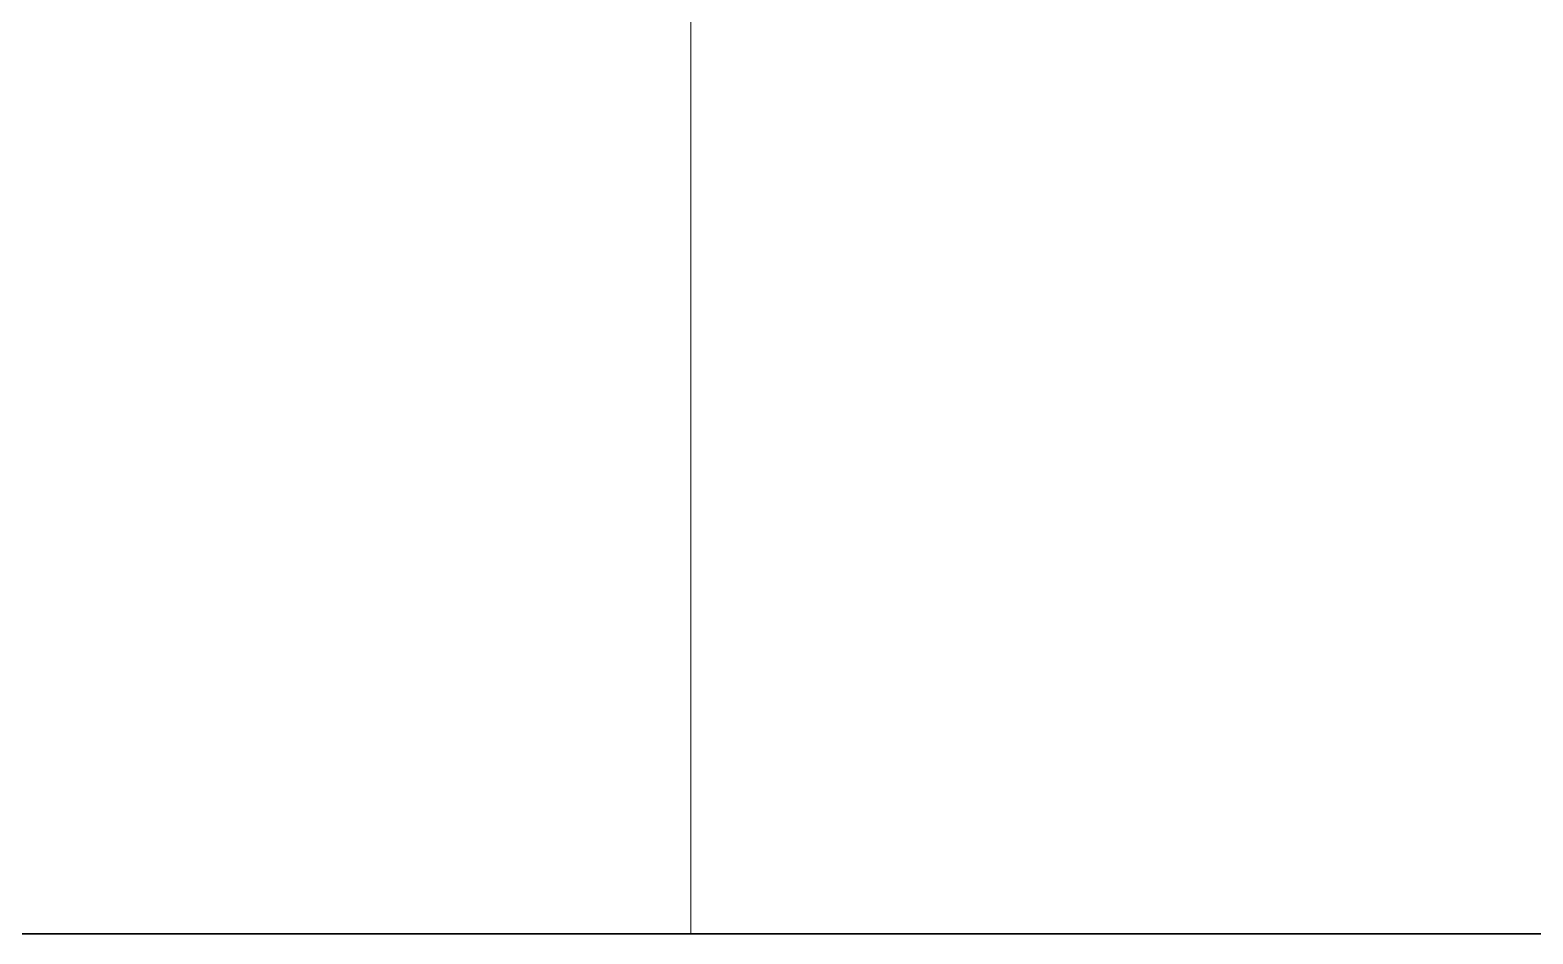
# Model space of a CAD drawing. Header units: millimetres. Extents: x 0 to 145404, y 0 to 194550.
# Drawn here: x 39625 to 39738.7, y 60346.1 to 60414.5 of the extents above; entities that cross this region are included whole.
import ezdxf

# ---------------------------------------------------------------- set-up
doc = ezdxf.new("R2010")
doc.units = ezdxf.units.MM
for name, color, linetype, lineweight in [('АР - детали окон', 152, 'Continuous', 0), ('АР - Наружная стена', 144, 'Continuous', 30), ('АР - Окна', 150, 'Continuous', 9)]:
    doc.layers.add(name, color=color, linetype=linetype, lineweight=lineweight)

# ---------------------------------------------------------------- blocks, each defined once
blk = doc.blocks.new('блок балконный дверной с проходом 750мм')
at = {"layer": 'АР - детали окон', "color": 251}
blk.add_lwpolyline([(-950.000098820652, 79.99791722252277), (-900.000098820652, 79.99791722252277), (-900.000098820652, 149.9979172225228), (-50.00009882065217, 149.9979172225228), (-50.00009882065217, 79.99791722252277), (-9.882065216970659e-05, 79.99791722252277), (-9.882065216970659e-05, -250.0020827774772), (-950.000098820652, -250.0020827774771)], close=True, dxfattribs=at)
blk = doc.blocks.new('Квартира 1С 4250 тип 8')
at = {"layer": 'АР - Наружная стена'}
blk.add_lwpolyline([(0, -6150), (-4450, -6150), (-4450, -6550), (0, -6550)], close=True, dxfattribs=at)
at = {"layer": 'АР - Окна', "xscale": -1, "rotation": 180}
blk.add_blockref('блок балконный дверной с проходом 750мм', (-1100.504144435283, -6400.010857887799), dxfattribs=at)
blk = doc.blocks.new('V_Section_3')
blk.add_blockref('Квартира 1С 4250 тип 8', (10499.99999954551, -36450.00000000093))

msp = doc.modelspace()

# ---------------------------------------------------------------- block references
msp.add_blockref('V_Section_3', (31175.46006017162, 103346.1139150943, 1.056413898744269e-07))

doc.saveas('drawing.dxf')
